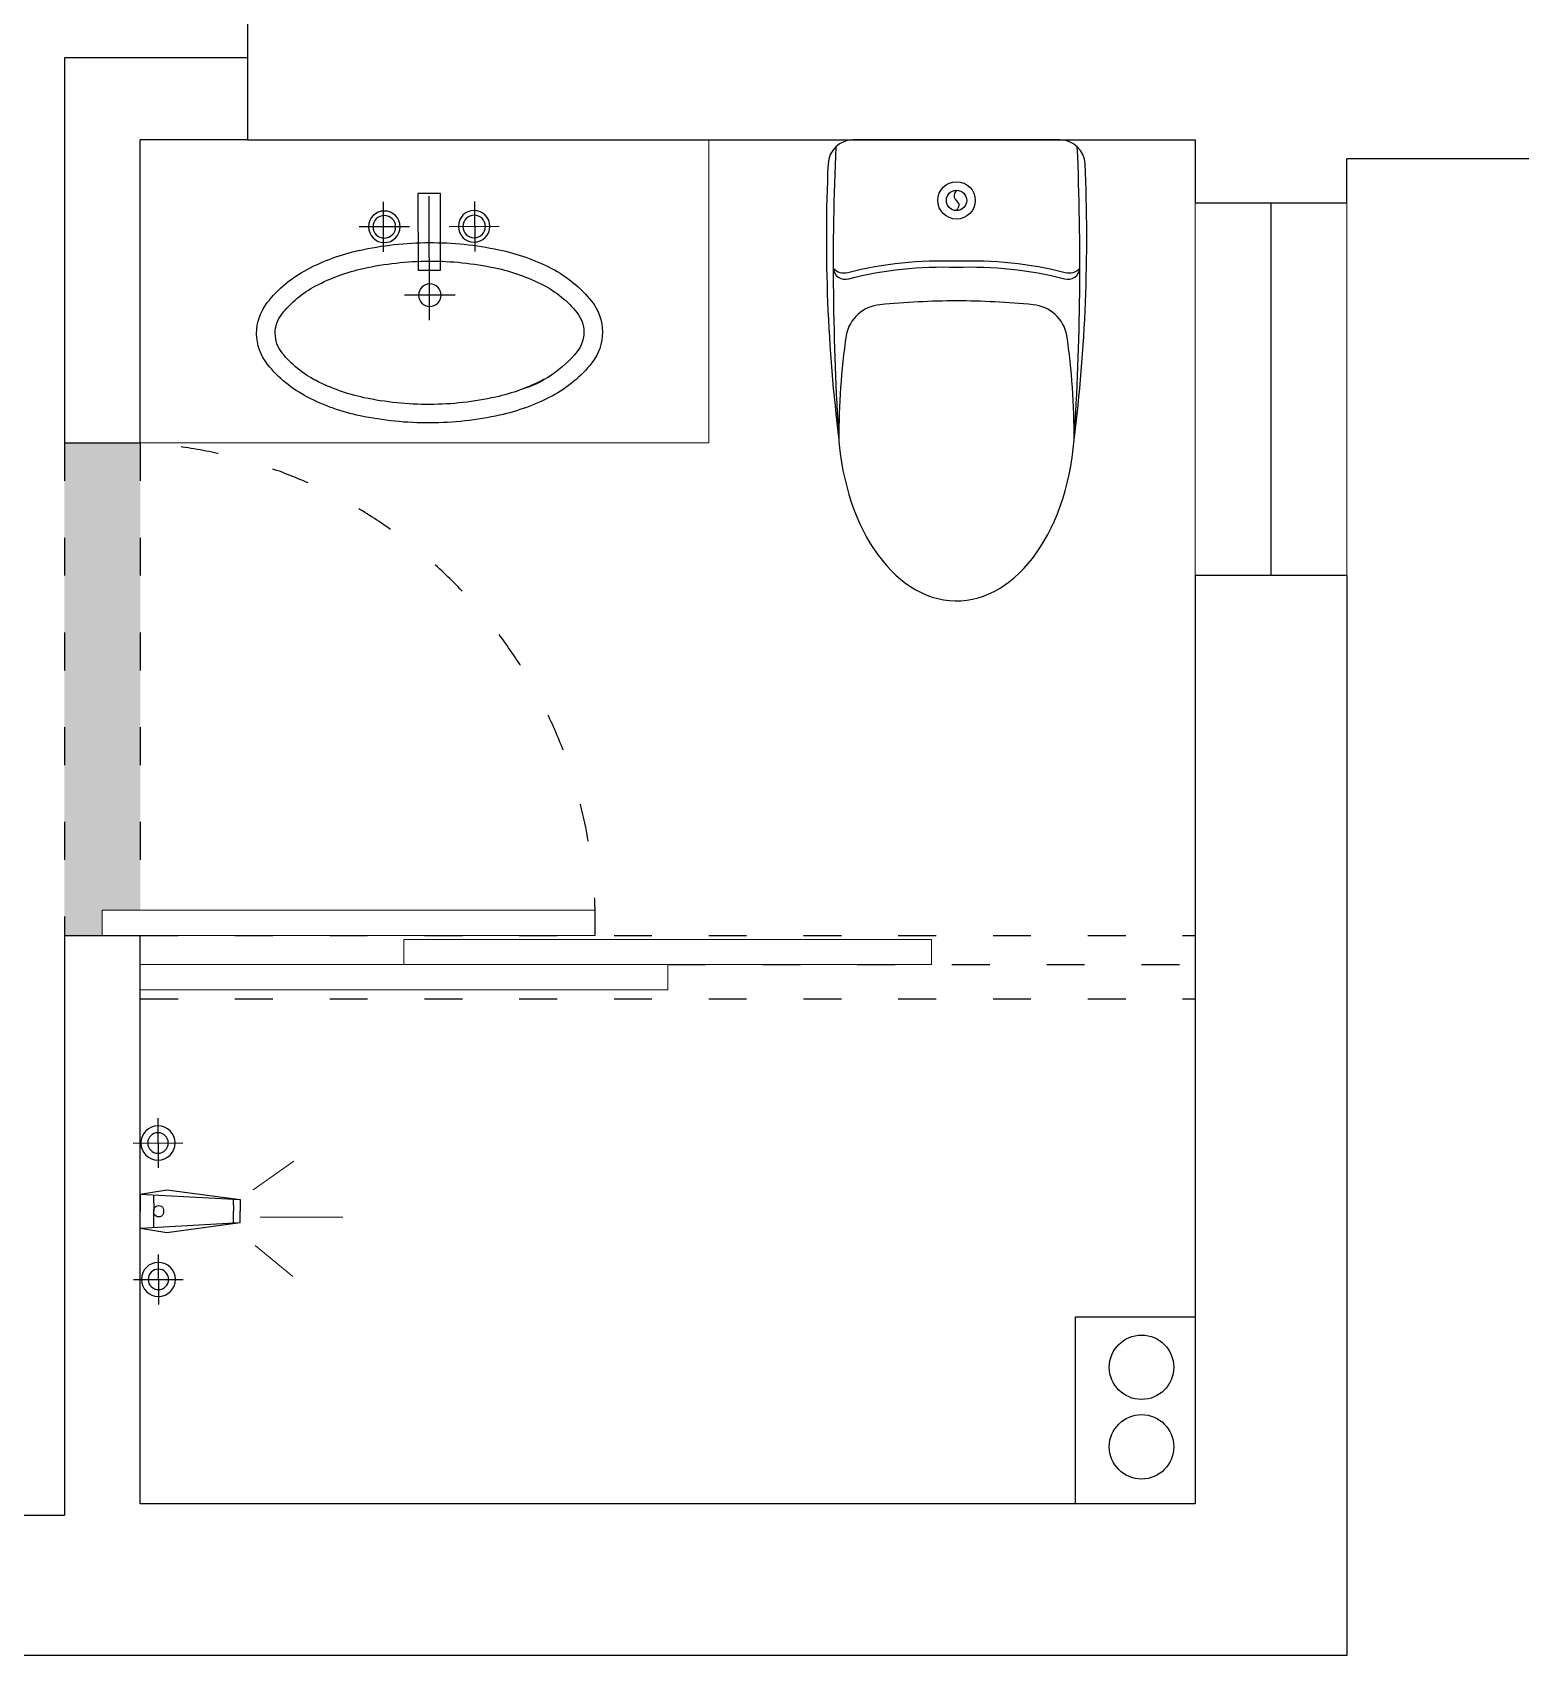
# Model space of a CAD drawing. Header units: millimetres. Extents: x 512961 to 915856, y -1268271 to -458543.
# Drawn here: x 840695 to 843051, y -1159320 to -1156750 of the extents above; entities that cross this region are included whole.
import ezdxf

# ---------------------------------------------------------------- set-up
doc = ezdxf.new("R2010")
doc.units = ezdxf.units.MM
doc.header["$MEASUREMENT"] = 0
doc.linetypes.add('ACAD_ISO03W100', pattern=[30, 12, -18])
doc.layers.get('0').update_dxf_attribs({"linetype": 'CONTINUOUS'})
for name, color, linetype in [('0-ELV-01-细实线', 1, 'CONTINUOUS'), ('txt', 7, 'CONTINUOUS'), ('WINDOW', 5, 'CONTINUOUS'), ('洁具厨具', 4, 'CONTINUOUS'), ('装饰细节', 1, 'CONTINUOUS')]:
    doc.layers.add(name, color=color, linetype=linetype)
doc.layers.add('门窗', color=4, linetype='CONTINUOUS', lineweight=13)

# ---------------------------------------------------------------- blocks, each defined once
blk = doc.blocks.new('fghj')
at = {"color": 8}
for p, q in [((812759.9, -446591.6, 214.6), (812760.3, -446512.2, 214.6)), ((812799.8, -446550.8, 214.6), (812720.4, -446550.5, 214.6)), ((812868.2, -446663.8, 214.6), (812868.5, -446584, 214.6)), ((812908.2, -446623.6, 214.6), (812711.4, -446622.8, 214.6)), ((812759.7, -446654.4, 214.6), (812759.3, -446733.8, 214.6)), ((812799.2, -446695.5, 214.6), (812719.8, -446695.1, 214.6))]:
    blk.add_line(p, q, dxfattribs=at)
for centre in [(812760.1, -446551.9, 214.6), (812759.5, -446694.1, 214.6)]:
    blk.add_circle(centre, 17.9, dxfattribs=at)
for centre, radius, start, end in [((812928.8, -446428.4), 49.2, 89.7481, 128.1854), ((812928.8, -446428.4), 49.2, 51.3109, 89.7481), ((813001.9, -446521.4), 167.6, 128.1854, 152.1876), ((812854.8, -446520.7), 167.6, 27.3087, 51.3109), ((813119.9, -446583.7), 301, 152.1876, 167.5495), ((812736.2, -446582), 301, 11.9468, 27.3087), ((813307.8, -446625.1), 493.4, 167.5495, 179.7481), ((812548, -446621.8), 493.4, 359.7481, 11.9468), ((813307.8, -446625.1), 493.4, 179.7481, 191.9468), ((812548, -446621.8), 493.4, 347.5495, 359.7481), ((813119.6, -446665), 301, 191.9468, 207.3087), ((812735.8, -446663.3), 301, 332.1876, 347.5495), ((812842.6, -446713.9), 183.7, 308.7128, 343.2488), ((813001, -446726.2), 167.6, 207.3087, 231.3109), ((812927, -446818.6), 49.2, 231.3109, 269.7481), ((812927, -446818.6), 49.2, 269.7481, 308.1854)]:
    blk.add_arc(centre, radius, start, end, dxfattribs=at)
at = {"layer": '装饰细节', "color": 147}
for p, q in [((812707.2, -446640.6, 214.6), (812707.4, -446604.9, 214.6)), ((812707.4, -446604.9, 214.6), (812828.8, -446605.4, 214.6)), ((812828.8, -446605.4, 214.6), (812828.6, -446641.1, 214.6)), ((812828.6, -446641.1, 214.6), (812707.2, -446640.6, 214.6))]:
    blk.add_line(p, q, dxfattribs=at)
for centre, radius in [((812760.1, -446551.9, 214.6), 25), ((812868.3, -446623.9, 214.6), 17.9), ((812759.5, -446694.1, 214.6), 25)]:
    blk.add_circle(centre, radius, dxfattribs=at)
for centre, radius, start, end in [((812928.8, -446428.4), 78.6, 89.7481, 128.1854), ((812928.8, -446428.4), 78.6, 51.3109, 89.7481), ((813001.9, -446521.4), 196.9, 128.1854, 152.1876), ((812854.8, -446520.7), 196.9, 27.3087, 51.3109), ((813119.9, -446583.7), 330.4, 152.1876, 167.5495), ((812736.2, -446582), 330.4, 11.9468, 27.3087), ((813307.8, -446625.1), 522.7, 167.5495, 179.7481), ((812548, -446621.8), 522.7, 359.7481, 11.9468), ((813307.8, -446625.1), 522.7, 179.7481, 191.9468), ((812548, -446621.8), 522.7, 347.5495, 359.7481), ((813119.6, -446665), 330.4, 191.9468, 207.3087), ((812735.8, -446663.3), 330.4, 332.1876, 347.5495), ((813001, -446726.2), 196.9, 207.3087, 231.3109), ((812853.9, -446725.5), 196.9, 308.1854, 332.1876), ((812927, -446818.6), 78.6, 231.3109, 269.7481), ((812927, -446818.6), 78.6, 269.7481, 308.1854)]:
    blk.add_arc(centre, radius, start, end, dxfattribs=at)
blk = doc.blocks.new('A$C3C7122FD')
at = {"color": 251}
for p, q in [((176.8, 22.2), (176.8, 284.4)), ((91.1, 0), (0, 129)), ((267.1, 6.3), (365.3, 125.9))]:
    blk.add_line(p, q, dxfattribs=at)
blk = doc.blocks.new('A$C7E1D064C')
at = {"layer": '装饰细节', "color": 147}
for p, q in [((39.9, 216), (40.2, 294.9)), ((0.6, 255.5), (79.5, 255.3)), ((11.4, 174.5), (53.4, 181.4)), ((53.4, 181.4), (169.6, 165.1)), ((11.4, 174.5), (11.3, 147.5)), ((11.4, 174.5), (169.6, 165.1)), ((32.6, 173.3), (32.6, 147.5)), ((158.7, 165.6), (158.7, 147.1)), ((169.6, 165.1), (169.6, 147.1)), ((11.2, 120.5), (11.3, 147.5)), ((11.2, 120.5), (169.5, 129)), ((32.5, 121.7), (32.6, 147.5)), ((53.2, 113.4), (169.5, 129)), ((158.6, 128.5), (158.7, 147.1)), ((169.5, 129), (169.6, 147.1)), ((11.2, 120.5), (53.2, 113.4)), ((39.3, 0), (39.5, 78.9)), ((0, 39.5), (78.9, 39.3))]:
    blk.add_line(p, q, dxfattribs=at)
for centre, radius in [((40.1, 255.4), 27), ((40.1, 255.4), 16.2), ((39.4, 39.4), 27), ((39.4, 39.4), 16.2)]:
    blk.add_circle(centre, radius, dxfattribs=at)
for centre, start, end in [((40.5, 148.7), 350.3596, 189.3091), ((40.5, 146.2), 170.3596, 9.3091)]:
    blk.add_arc(centre, 7.77, start, end, dxfattribs=at)
at = {"color": 255, "extrusion": (0, 0, -1), "xscale": 0.5000000000199664, "yscale": 0.5, "zscale": -0.5, "rotation": 89.94743975263607}
blk.add_blockref('A$C3C7122FD', (-190, 68.2), dxfattribs=at)
blk = doc.blocks.new('A$C331608AA')
at = {"layer": '洁具厨具', "color": 4}
for points in [[(392.3, 254.8, 0.042496), (409.6, 691.8, 0.400985), (369.6, 730), (42.6, 730, 0.400985), (2.7, 691.8, 0.042521), (20, 254.8)], [(11, 526.9, 0.508306), (35.4, 510.1, -0.072878), (206.1, 528.2, -0.072878), (376.8, 510.1, 0.491995), (401.3, 526.9)], [(392.3, 254.8, 0.037739), (380.8, 420.2, 0.33336), (327.4, 469, 0.022042), (206.1, 475.1, 0.022043), (84.8, 469, 0.335264), (31.4, 420.2, 0.037739), (20, 254.8)]]:
    blk.add_lwpolyline(points, format="xyb", dxfattribs=at)
at = {"layer": '洁具厨具', "color": 7}
blk.add_lwpolyline([(11, 526.9, 0.288671), (34.2, 520.1, -0.072167), (206.1, 538.2, -0.072177), (378.1, 520.1, 0.288682), (401.3, 526.9, -0.288682)], format="xyb", dxfattribs=at)
blk.add_circle((206.1, 634.1), 29.6, dxfattribs=at)
at = {"layer": '洁具厨具', "color": 8}
blk.add_circle((206.1, 634.1), 16.1, dxfattribs=at)
at = {"layer": '洁具厨具', "color": 7}
for centre, start, end in [((4322.5, 533), 177.5288, 183.6994), ((-3910.3, 533), 356.3006, 2.4712)]:
    blk.add_arc(centre, 4311.6, start, end, dxfattribs=at)
at = {"layer": '洁具厨具', "color": 4}
blk.add_ellipse((206.1, 289.3), major_axis=(0, 289.3), ratio=0.648116, start_param=1.570796, end_param=4.592942, dxfattribs=at)
at = {"layer": '洁具厨具', "color": 8}
blk.add_spline([(206.1, 650.2), (202.3, 639.9), (202.5, 639), (209.7, 627.9), (206.1, 618)], degree=3, dxfattribs=at)

msp = doc.modelspace()

# ---------------------------------------------------------------- hatches: boundary and pattern name
at = {"layer": 'txt'}
h = msp.add_hatch(dxfattribs=at)
h.set_pattern_fill('AR-CONC', color=251, scale=15, style=0)
h.set_pattern_definition([(50, (0, 0), (107.5890274, -9.41282), [11.25, -123.75]), (355, (0, 0), (-20.8127, 112.82882), [9, -99]), (100.4514, (8.97, -0.78), (86.776407, 103.415931), [9.5610285, -105.171317]), (46.1842, (0, 30), (160.086157, -24.827852), [16.875, -185.625]), (96.6356, (13.34, 27.93), (140.199406, 146.11768), [14.341543, -157.75695]), (351.1842, (0, 30), (140.199292, 146.11779), [13.5, -148.5]), (21, (15, 22.5), (89.536058, -60.3928336), [11.25, -123.75]), (326, (15, 22.5), (36.4973, 108.772507), [9, -99]), (71.4514, (22.46, 17.47), (126.033394, 48.3795745), [9.5610285, -105.171317]), (37.5, (0, 0), (1.8239783, 49.9340781), [0, -97.8, 0, -100.5, 0, -99.375]), (7.5, (0, 0), (39.4604306, 59.1617568), [0, -57.3, 0, -95.55, 0, -37.875]), (327.5, (-33.45, 0), (80.0733654, -3.3832308), [0, -37.5, 0, -117, 0, -155.25]), (317.5, (-48.45, 0), (87.4779254, 15.0157473), [0, -48.75, 0, -77.7, 0, -110.25])])
h.paths.add_polyline_path([(839285.5, -1157836.1), (839485.5, -1157836.1), (839485.5, -1157017.9), (839385.5, -1157017.9), (839385.5, -1157057.9), (839285.5, -1157057.9)])
h.paths.add_polyline_path([(840865.6, -1157400.1), (840745.6, -1157400.1), (840745.6, -1158180.1), (840805.6, -1158180.1), (840805.6, -1158140.1), (840865.6, -1158140.1)])
h.paths.add_polyline_path([(841035.6, -1155035.1), (841155.6, -1155035.1), (841155.6, -1154275.1), (841095.6, -1154275.1), (841095.6, -1154235.1), (841035.6, -1154235.1)])

# ---------------------------------------------------------------- linework, layer by layer
at = {"layer": '0-ELV-01-细实线', "color": 251, "linetype": 'ACAD_ISO03W100', "ltscale": 5}
for p, q in [((840745.6, -1157400.1), (840745.6, -1158180.1)), ((840865.6, -1157400.1), (840865.6, -1158140.1)), ((840865.6, -1158180.1), (842535.6, -1158180.1)), ((841700.6, -1158226.1), (842535.6, -1158226.1)), ((840865.6, -1158280.1), (842535.6, -1158280.1))]:
    msp.add_line(p, q, dxfattribs=at)
msp.add_arc((840824.8, -1158160.1), 761.1, 358.4942, 86.9246, dxfattribs=at)
at = {"layer": 'txt'}
for p, q in [((842655.6, -1157020.1), (842655.6, -1157610.1)), ((842346.2, -1159080.1), (842346.2, -1158783.6)), ((842346.2, -1158783.6), (842535.6, -1158783.6))]:
    msp.add_line(p, q, dxfattribs=at)
for centre in [(842450.7, -1158863.6), (842450.7, -1158989.6)]:
    msp.add_circle(centre, 51, dxfattribs=at)
at = {"layer": 'WINDOW'}
for p, q in [((841035.6, -1156310.1), (841035.6, -1156920.1)), ((841035.6, -1156790.1), (840745.6, -1156790.1)), ((840745.6, -1156790.1), (840745.6, -1157400.1)), ((840865.6, -1157400.1), (840865.6, -1156920.1)), ((841035.6, -1156920.1), (840865.6, -1156920.1)), ((841035.6, -1156920.1), (842535.6, -1156920.1)), ((842535.6, -1156920.1), (842535.6, -1157020.1)), ((844565.6, -1156950.1), (842775.6, -1156950.1)), ((842775.6, -1157020.1), (842775.6, -1156950.1)), ((842535.6, -1157020.1), (842775.6, -1157020.1)), ((840745.6, -1157400.1), (840865.6, -1157400.1)), ((842775.6, -1157610.1), (842535.6, -1157610.1)), ((842535.6, -1157610.1), (842535.6, -1159080.1)), ((842775.6, -1157610.1), (842775.6, -1159320.1)), ((840745.6, -1158180.1), (840865.6, -1158180.1)), ((840745.6, -1158180.1), (840745.6, -1159097.9)), ((840865.6, -1159080.1), (840865.6, -1158180.1)), ((842535.6, -1159080.1), (840865.6, -1159080.1)), ((840655.5, -1159097.9), (840745.6, -1159097.9)), ((842775.6, -1159320.1), (840655.5, -1159320.1))]:
    msp.add_line(p, q, dxfattribs=at)
at = {"layer": '门窗'}
for p, q in [((841765.6, -1157400.1), (841765.6, -1156920.1)), ((842535.6, -1157610.1), (842535.6, -1157020.1)), ((842775.6, -1157020.1), (842775.6, -1157610.1)), ((841765.6, -1157400.1), (840865.6, -1157400.1))]:
    msp.add_line(p, q, dxfattribs=at)
for points in [[(841585.6, -1158140.1), (840805.6, -1158140.1), (840805.6, -1158180.1), (841585.6, -1158180.1), (841585.6, -1158140.1)], [(841283.1, -1158186.1), (842118.1, -1158186.1), (842118.1, -1158226.1), (841283.1, -1158226.1), (841283.1, -1158186.1)], [(840865.6, -1158226.1), (841700.6, -1158226.1), (841700.6, -1158266.1), (840865.6, -1158266.1), (840865.6, -1158226.1)]]:
    msp.add_lwpolyline(points, dxfattribs=at)

# ---------------------------------------------------------------- block references
at = {"layer": '洁具厨具', "color": 4}
msp.add_blockref('A$C331608AA', (841951.7, -1157650.1), dxfattribs=at)
at = {"layer": '装饰细节', "color": 0, "xscale": -1, "rotation": 90}
msp.add_blockref('fghj', (394700.1, -344297.7, -214.6), dxfattribs=at)
at = {"layer": '门窗', "xscale": -1, "rotation": 180}
msp.add_blockref('A$C7E1D064C', (840854.3, -1158469.1), dxfattribs=at)

doc.saveas('drawing.dxf')
